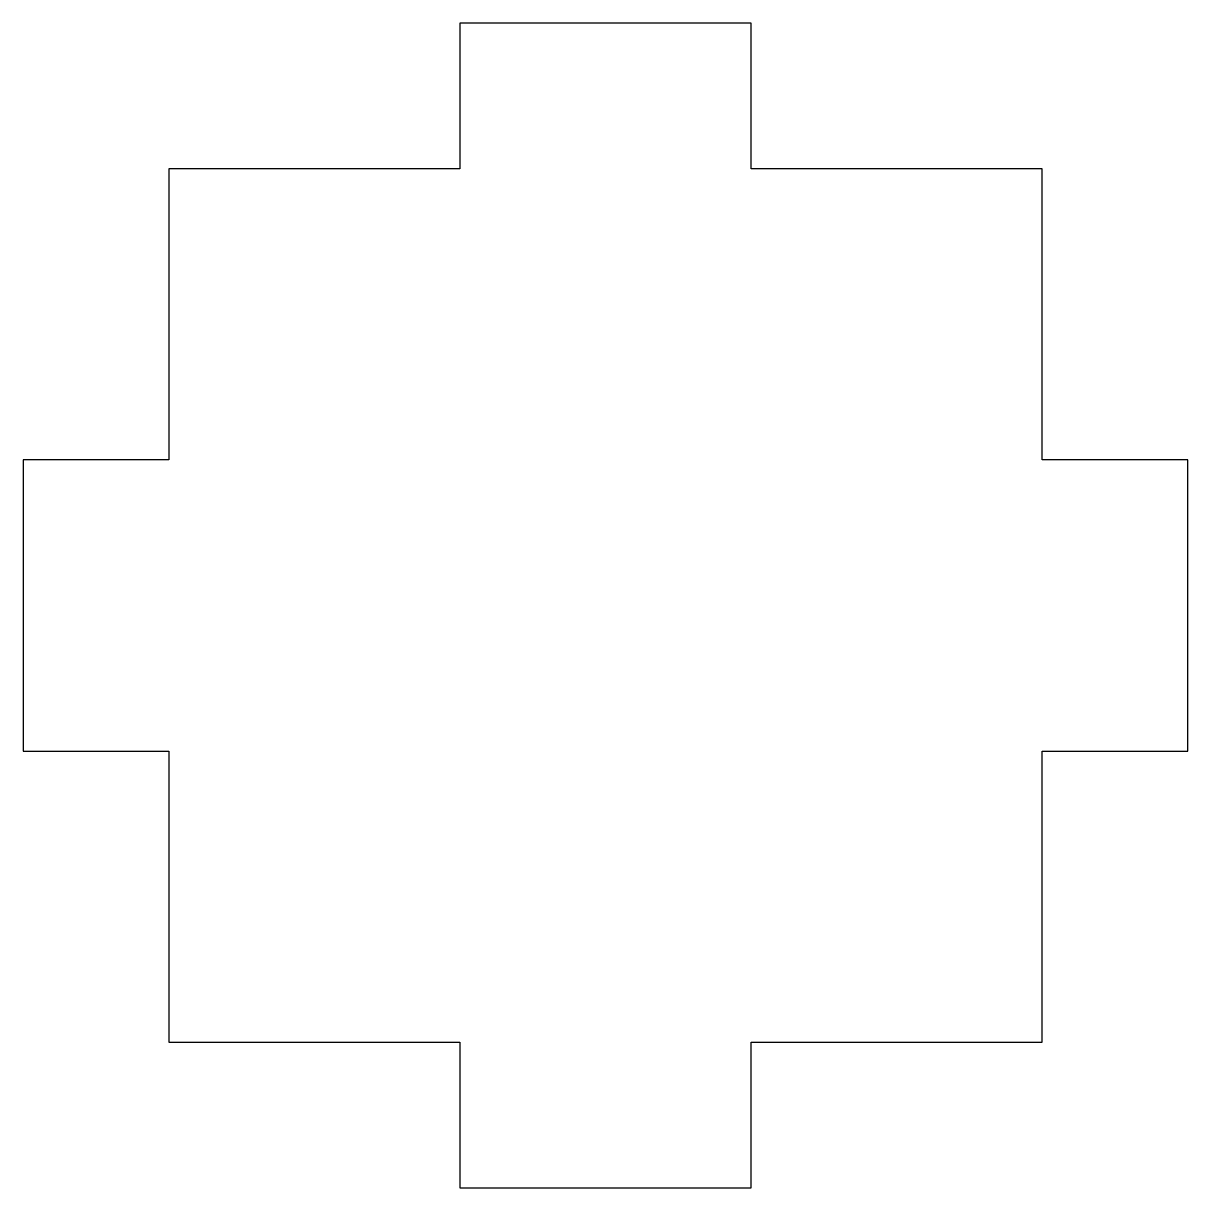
# Model space of a CAD drawing. Header units: millimetres. Extents: x 30 to 110, y -20 to 60.
import ezdxf

# ---------------------------------------------------------------- set-up
doc = ezdxf.new("R2010")
doc.units = ezdxf.units.MM
doc.layers.get('0').update_dxf_attribs({"linetype": 'CONTINUOUS'})

msp = doc.modelspace()

# ---------------------------------------------------------------- linework, layer by layer
msp.add_lwpolyline([(40, 30), (30, 30), (30, 10), (40, 10), (40, -10), (60, -10), (60, -20), (80, -20), (80, -10), (100, -10), (100, 10), (110, 10), (110, 30), (100, 30), (100, 50), (80, 50), (80, 60), (60, 60), (60, 50), (40, 50)], close=True)

doc.saveas('drawing.dxf')
